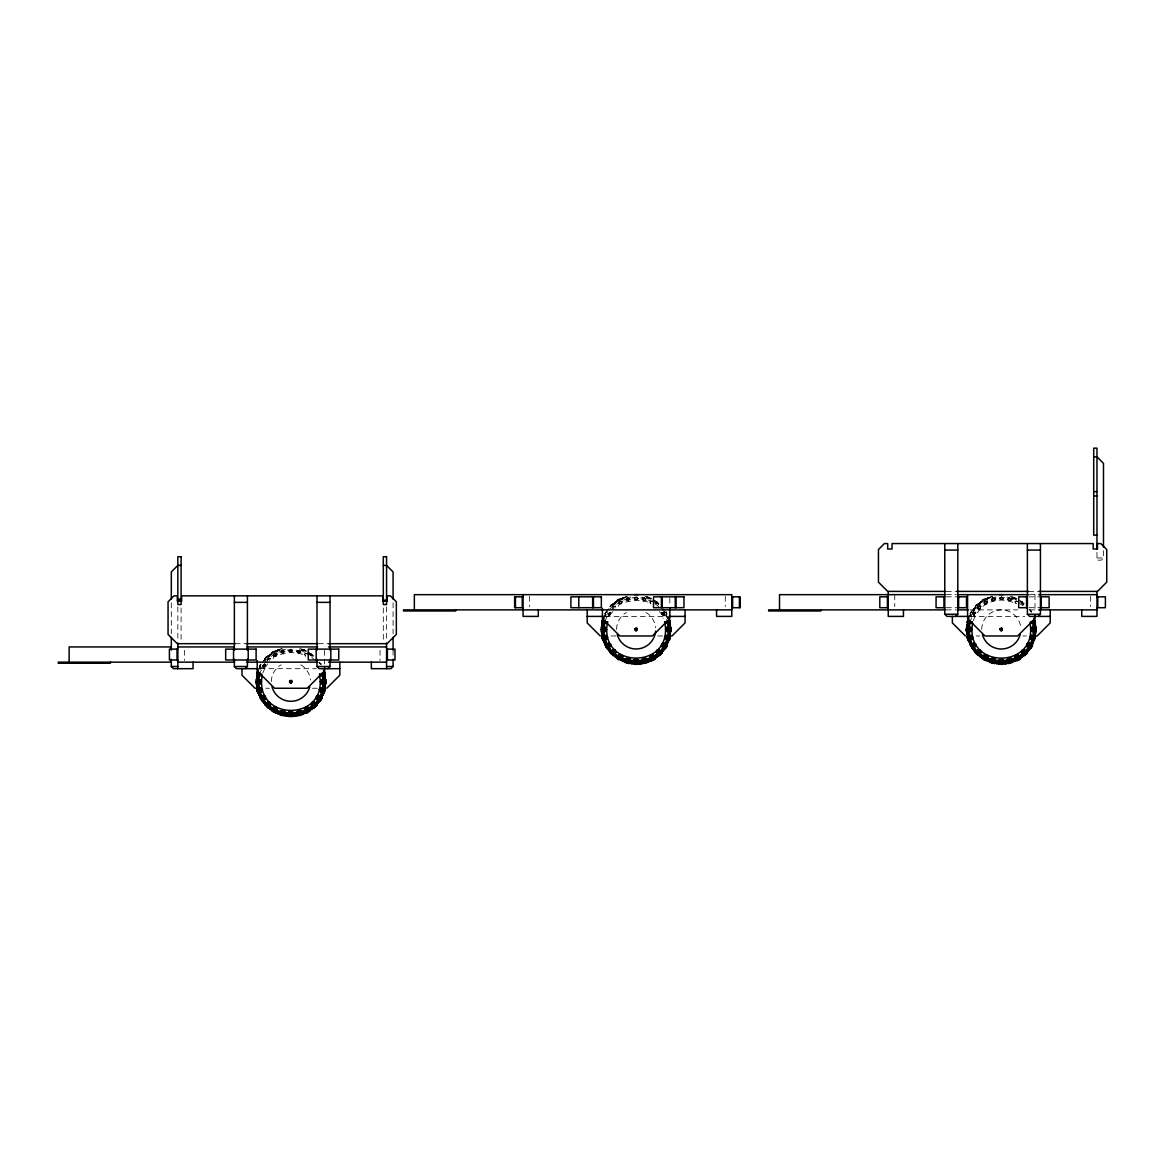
<?xml version="1.0" encoding="UTF-8"?>
<svg xmlns="http://www.w3.org/2000/svg" width="1165" height="1165" viewBox="0 0 1165 1165"><rect width="100%" height="100%" fill="white"/><g stroke="black" fill="none" stroke-linecap="round" stroke-linejoin="round"><path stroke-width="0.75" stroke-dasharray="5 3.75" d="M267.688 663.919L265.343 666.977L262.999 667.953L263.086 665.666L266.144 661.676M612.921 611.64L608.727 615.921L608.305 613.387L610.708 612.47L609.106 618.251M1017.569 601.256L1015.064 601.548L1016.055 603.892C1004.711 597.441 989.711 599.407 980.435 608.581C979.43 609.892 972.804 620.1 973.474 613.387C981.979 598.446 1002.526 592.941 1017.351 601.635M262.897 672.904L265.343 666.977L265.023 664.443L262.708 665.448L262.999 667.953L265.343 666.977L265.023 664.443L263.086 665.666L259.868 673.414M973.285 620.625L975.746 614.698L975.425 612.164L973.11 613.169L973.401 615.673L975.746 614.698L975.425 612.164L973.474 613.387L970.27 621.134M273.091 658.516C274.489 652.182 298.211 654.584 290.901 649.182C284.464 654.657 303.686 651.774 305.652 656.172L304.662 653.827L307.167 653.536M618.324 606.237C619.722 599.902 643.429 602.305 636.134 596.902C629.697 602.363 648.92 599.494 650.885 603.892L649.895 601.548L652.4 601.256M668.331 618.528L666.453 616.882L666.628 614.392L666.453 616.882L667.865 618.688M1003.283 598.956L1001.303 596.902L999.308 598.956L1001.303 599.946L1003.283 598.956L1001.303 596.902L999.308 598.956L1003.283 598.956L1001.303 596.902M978.323 609.295C976.255 605.698 983.173 604.679 980.435 608.581L977.916 608.931L978.28 606.426L981.134 606.47L978.323 609.295L978.28 606.426M262.999 667.953L265.489 664.749L262.708 665.448L263.494 668.2L265.023 664.443M608.232 615.673L610.708 612.47L607.941 613.169L608.727 615.921L610.256 612.164L607.941 613.169L608.232 615.673L610.577 614.698L610.256 612.164M973.401 615.673L975.877 612.47L973.11 613.169L973.896 615.921L975.425 612.164M260.13 668.987L260.407 666.671L259.416 668.681L261.135 664.545M605.363 616.707L605.64 614.392L605.8 616.882L607.446 612.892L605.727 611.887L604.839 614.013L605.727 611.887M659.332 611.64L663.526 615.921L664.312 613.169L661.545 612.47L663.147 618.251M970.532 616.707L970.809 614.392L969.819 616.401L971.537 612.266M664.312 613.169L661.545 612.47L663.526 615.921L664.312 613.169L664.021 615.673L661.676 614.698L661.997 612.164L663.948 613.387L667.152 621.134M980.435 608.581L980.784 606.062L978.585 606.732L977.916 608.931L980.435 608.581L980.784 606.062M270.746 658.749L267.877 658.706L270.746 658.749L267.877 658.706L267.513 661.21L268.183 659.011C280.27 646.779 301.531 646.779 313.603 659.011M612.746 608.931L613.11 606.426L615.979 606.47M663.526 615.921L663.948 613.387L661.545 612.47M260.494 664.167L259.62 666.293L260.494 664.167L262.227 665.171L260.567 669.161M970.896 611.887C967.707 618.659 975.163 605.756 970.896 611.887L972.615 612.892C977.945 604.417 986.842 597.732 997.007 596.902M973.43 610.839L973.853 608.392L976.11 607.344L973.43 610.839L973.853 608.392L976.11 607.344L973.43 610.839L976.11 607.344M296.871 651.759L299.318 650.288L300.716 652.779L298.531 653.23L296.871 651.759L299.318 650.288L300.716 652.779L296.871 651.759L299.318 650.288M642.104 599.48L644.551 598.009L646.124 599.99L643.764 600.951L642.104 599.48L644.551 598.009L645.949 600.499L642.104 599.48L644.434 598.417L652.182 601.635M1007.274 599.48L1009.72 598.009L1011.118 600.499L1008.934 600.951L1007.274 599.48L1009.72 598.009L1011.118 600.499L1007.274 599.48L1009.72 598.009M273.921 656.317L274.62 653.536L277.372 654.322L276.149 656.172L273.921 656.317L274.62 653.536L277.372 654.322L273.921 656.317L274.62 653.536M619.154 604.038L619.853 601.256L622.358 601.548L621.382 603.892L618.848 603.572L619.853 601.256L622.605 602.043L619.154 604.038L620.071 601.635L627.818 598.417L636.134 597.325L644.434 598.417L646.124 599.99L643.764 600.951L642.206 598.941L644.551 598.009M984.323 604.038L985.022 601.256L987.774 602.043L986.551 603.892L984.323 604.038L985.022 601.256L987.774 602.043L984.323 604.038L985.022 601.256M298.531 653.23L300.89 652.269L299.216 650.696L296.973 651.22L298.531 653.23L300.89 652.269M643.764 600.951L646.124 599.99M1008.934 600.951L1011.293 599.99L1009.604 598.417L1007.375 598.941L1008.934 600.951L1011.293 599.99M301.662 649.997L304.138 649.764L305.944 651.235L303.468 651.395L301.662 649.997L304.138 649.764L305.725 651.672L303.468 651.395L301.822 649.517L305.944 651.235L301.822 649.517M646.895 597.703L649.371 597.485L651.177 598.956L648.687 599.116L646.895 597.703L649.371 597.485L650.958 599.393L648.687 599.116L647.056 597.237L651.177 598.956L647.056 597.237M1012.065 597.703L1014.54 597.485L1016.128 599.393L1012.065 597.703L1014.54 597.485L1016.128 599.393L1012.065 597.703L1016.128 599.393M269.566 660.395L270.382 658.341L268.183 659.011L267.921 661.574L267.877 658.706M614.8 608.115L615.615 606.062L613.416 606.732L620.071 601.635L622.358 601.548L621.382 603.892L618.848 603.572L619.853 601.256M973.023 610.562L975.731 607.023M258.193 671.113L260.96 664.443L259.62 666.293M304.138 649.764L299.798 648.541M603.426 618.833L607.111 610.067M604.65 616.401L606.077 614.61L604.65 616.401C608.217 606.441 617.319 599.32 627.236 596.247M605.101 621.134L608.305 613.387L610.708 612.47M649.371 597.485L645.017 596.247M968.596 618.833L972.28 610.067M970.969 616.882L972.615 612.892M1013.856 599.116L1012.21 597.237M276.149 656.172L277.124 653.827L274.838 653.915L273.629 655.851L276.149 656.172L273.629 655.851M986.551 603.892L987.527 601.548L985.24 601.635L984.017 603.572L986.551 603.892L984.017 603.572M266.071 656.9C261.251 662.623 271.794 652.08 266.071 656.9L267.484 658.312L274.343 653.055L282.323 649.735L286.619 649.182M611.305 604.62C606.484 610.329 617.013 599.8 611.305 604.62L612.717 606.033L619.576 600.761L627.556 597.456L631.838 596.902M976.474 604.62C971.654 610.329 982.182 599.8 976.474 604.62L977.886 606.033M268.795 656.536L269.843 654.279L272.29 653.856L268.795 656.536L269.843 654.279L272.29 653.856L268.795 656.536L272.29 653.856M614.028 604.256L615.076 601.999L617.523 601.577L614.028 604.256L615.076 601.999L617.523 601.577L614.028 604.256L617.523 601.577M979.197 604.256L980.246 601.999L982.692 601.577L979.197 604.256L980.246 601.999L982.692 601.577L979.197 604.256L982.692 601.577M259.416 668.681L260.844 666.89M969.819 616.401L970.809 614.392L969.338 616.212M304.429 654.322L305.652 656.172M649.648 602.043L650.885 603.892M281.085 652.779L282.469 650.288L284.93 651.759L283.255 653.23L281.085 652.779L282.469 650.288L284.93 651.759L281.085 652.779L282.469 650.288M626.319 600.499L627.702 598.009L630.163 599.48L628.488 600.951L626.319 600.499L627.702 598.009L630.163 599.48L626.319 600.499L627.702 598.009M991.488 600.499L992.871 598.009L995.332 599.48L993.658 600.951L991.488 600.499L992.871 598.009L995.332 599.48L991.488 600.499L992.871 598.009M604.839 614.013L613.125 603.222M970.008 614.013L978.294 603.222M275.814 655.604L277.124 653.827M618.848 603.572L621.047 603.324L622.358 601.548M986.216 603.324L987.527 601.548M268.474 656.172L272.013 653.449M613.707 603.892L617.246 601.169M978.862 603.892L982.415 601.169M262.052 663.001L267.892 655.502M264.848 661.735L267.484 658.312M310.88 655.677L309.788 653.449L311.958 654.279L313.006 656.536L309.511 653.856L311.958 654.279L313.006 656.536L309.511 653.856L313.006 656.536M610.081 609.455L612.717 606.033M656.113 603.397L658.56 603.892L656.113 603.397L654.745 601.577L657.191 601.999L658.56 603.892L656.113 603.397L655.007 601.169L658.56 603.892M658.225 604.256L657.191 601.999M1023.394 604.256L1020.176 601.169L1021.283 603.397L1023.729 603.892L1019.899 601.577L1023.394 604.256L1022.346 601.999L1019.899 601.577L1023.394 604.256L1022.346 601.999L1020.176 601.169L1023.569 605.159M1022.346 601.999L1018.472 599.684M283.255 653.23L284.813 651.22L282.585 650.696L280.911 652.269L283.255 653.23L280.911 652.269M628.488 600.951L630.047 598.941L627.818 598.417L626.144 599.99L628.488 600.951L626.144 599.99M993.658 600.951L995.216 598.941L992.988 598.417L991.299 599.99L993.658 600.951L995.216 598.941M273.338 651.322C267.207 655.589 280.11 648.148 273.338 651.322L274.343 653.055M618.571 599.043C612.441 603.31 625.343 595.868 618.571 599.043L619.576 600.761M983.741 599.043C977.61 603.31 990.512 595.868 983.741 599.043L984.745 600.761M276.061 651.672L277.663 649.764L280.139 649.997L276.061 651.672L277.663 649.764L280.139 649.997L276.061 651.672L280.139 649.997M621.294 599.393L622.896 597.485L625.372 597.703L621.294 599.393L622.896 597.485L625.372 597.703L621.294 599.393L625.372 597.703M986.464 599.393L988.066 597.485L990.527 597.703L986.464 599.393L988.066 597.485L990.527 597.703L986.464 599.393L990.527 597.703M288.905 651.235L290.901 649.182L292.881 651.235L288.905 651.235L290.901 649.604L292.925 650.682L290.901 652.225L288.876 650.682L290.901 649.604L292.881 651.235M634.139 598.956L636.134 596.902L638.114 598.956L634.139 598.956L636.134 596.902M1103.488 550.696L1103.488 557.962L1101.318 560.147L1096.964 560.147L1096.964 550.739M999.308 598.956L1001.303 597.325L1003.327 598.402L1001.303 599.946L999.264 598.402L1001.303 597.325M264.673 658.72L275.464 650.449M609.907 606.441L620.697 598.169M975.076 606.441L985.852 598.169M283.095 652.589L284.813 651.22M628.328 600.31L630.047 598.941M275.843 651.235L279.979 649.517M621.076 598.956L625.212 597.237M986.245 598.956L990.381 597.237M266.596 657.424L273.717 651.963L282.003 648.541M976.998 605.145L984.119 599.684L992.405 596.247M636.134 599.946L638.158 598.402L636.134 597.325L634.11 598.402L636.134 599.946L634.11 598.402M263.45 660.672L265.707 659.623M661.676 614.698L661.997 612.164M666.628 614.392L666.453 616.882L664.807 612.892L666.54 611.887L666.933 614.246L665.142 610.067M271.532 652.72L281.945 648.322M616.751 600.441L627.178 596.043M981.92 600.441L992.347 596.043M288.876 650.682L290.901 651.57L292.925 650.682M636.134 599.291L638.158 598.402M999.264 598.402L1001.303 599.291L1003.327 598.402M977.916 608.931L979.969 608.115M262.708 665.448L265.489 664.749M973.11 613.169L975.877 612.47M978.585 606.732L981.134 606.47M1096.964 557.962L1103.488 557.962M946.315 591.398L955.387 591.398M1028.768 591.398L1038.889 591.398M946.315 594.66L955.897 594.66M1029.671 594.66L1038.889 594.66M946.402 596.829L958.62 596.829M1029.015 596.829L1041.248 596.829M946.402 607.708L958.62 607.708M1029.015 607.708L1041.248 607.708M946.315 609.878L955.897 609.878M969.906 609.878L1017.715 609.878M1029.802 609.878L1038.889 609.878M605.319 616.401L666.933 616.401M970.489 616.401L1024.851 616.401M611.013 635.974L616.401 635.974M657.657 635.974L663.031 635.974M976.183 635.974L979.765 635.974M1022.826 635.974L1026.409 635.974M235.17 643.677L245 643.677M318.38 643.677L328.486 643.677M260.101 668.681L316.268 668.681M265.78 688.253L269.377 688.253M312.424 688.253L317.812 688.253M1014.045 598.679L1016.346 598.956M1007.011 597.077L1016.521 600.223M641.842 597.077L651.351 600.223M991.299 599.99L993.497 600.31M985.24 601.635L987.774 602.043M620.071 601.635L622.605 602.043M274.838 653.915L277.372 654.322M1021.559 603.033L1023.729 603.892M311.172 655.312L313.327 656.172M1011.919 596.742L1016.914 598.81M1010.186 596.247L1017.103 599.116M646.75 596.742L651.745 598.81M303.177 649.706L306.512 651.089M299.463 649.735L306.118 652.502M992.988 598.417L995.332 599.48M627.818 598.417L630.163 599.48M282.585 650.696L284.93 651.759M607.941 613.169L608.727 615.921M656.871 602.422L655.007 601.169L656.405 603.033M662.244 614.363L664.021 615.673M1021.443 601.693L1024.312 603.892M1018.691 602.654L1024.006 606.732M654.846 600.601L659.142 603.892M653.303 599.684L659.244 604.242M652.691 600.761L659.55 606.033M654.846 603.674L658.837 606.732M309.613 652.881L313.909 656.172M308.084 651.963L314.011 656.521M307.458 653.055L314.317 658.312M1007.375 598.941L1009.108 600.31M642.206 598.941L643.939 600.31M296.973 651.22L298.706 652.589M636.134 597.325L638.114 598.956M1014.817 602.043L1016.375 603.324M1029.044 609.295L1031.243 612.164M663.162 608.712L667.603 616.401M662.171 609.455L664.807 612.892M318.831 662.171L320.652 664.545M1009.604 598.417L1011.118 600.499M644.434 598.417L645.949 600.499M299.216 650.696L300.716 652.779M666.176 614.61L666.89 616.707M973.474 613.387L973.896 615.921M263.086 665.666L263.494 668.2M613.11 606.426L613.154 609.295M1090.44 596.349L1090.44 606.499M1035.001 594.66L1035.001 611.741M894.764 594.66L894.764 606.499M725.271 596.349L725.271 606.499M669.831 598.067L669.831 606.615M529.594 596.349L529.594 606.499M393.086 602.844L393.086 633.76M393.086 650.143L393.086 657.409M386.562 606.921L386.562 641.231M383.3 608.014L383.3 641.886M380.038 650.318L380.038 660.468M324.598 650.347L324.598 664.021M184.361 650.318L184.361 660.468M181.099 608.014L181.099 641.886M177.837 606.921L177.837 641.231M171.313 602.844L171.313 633.76M981.731 629.45A19.572 19.572 0 0 1 1000.444 609.892A19.572 19.572 0 0 1 1020.788 627.746M616.562 629.45A19.572 19.572 0 0 1 626.348 612.499M645.92 612.499A19.572 19.572 0 0 1 655.618 627.746M271.329 681.729A19.572 19.572 0 0 1 281.115 664.778M300.686 664.778A19.572 19.572 0 0 1 310.4 680.025M1030.311 610.067L1031.709 611.887L1030.311 610.067M321.307 664.167L319.472 662.652L321.307 664.167"/><path stroke-width="1.5" d="M288.629 716.533L302.099 714.757M633.862 664.254L647.332 662.477M970.809 644.493L970.969 642.002L969.091 640.371L970.809 644.493L970.969 642.002L969.091 640.371L970.809 644.493L969.091 640.371M999.031 664.254L1012.501 662.477M257.115 677.273L256.97 679.515L258.353 677.447L257.552 675.088L257.465 679.544L258.033 675.176L256.606 677.215L257.465 679.544L258.033 675.176L256.606 677.215L258.033 675.176M325.195 686.243L324.336 683.913L323.768 688.267L325.195 686.243L324.831 683.942L324.249 688.369L323.448 686.01L324.336 683.913L325.195 686.243L323.768 688.267M602.684 627.265L601.839 624.935L603.266 622.896L602.684 627.265L603.266 622.896L601.839 624.935L602.203 627.236L602.786 622.809L602.684 627.265L603.572 625.154L602.786 622.809M669.569 631.634L670.428 633.964L668.987 635.988L669.569 631.634L668.987 635.988L670.428 633.964L670.064 631.663L669.482 636.09L669.569 631.634L668.681 633.731L669.482 636.09M967.518 624.993L968.435 622.896L967.853 627.265L968.435 622.896L967.008 624.935L967.358 627.236L967.94 622.809L968.741 625.154L967.853 627.265M1035.073 633.891L1034.156 635.988L1034.738 631.634L1034.156 635.988L1035.583 633.964L1035.234 631.663L1034.651 636.09L1034.738 631.634L1033.85 633.731L1034.651 636.09M258.936 694.966L260.407 696.772L260.567 694.296L258.688 692.651L260.844 696.553L258.936 694.966L259.169 692.491L258.936 694.966L260.844 696.553L259.169 692.491M971.246 644.274L969.338 642.687L969.557 640.211L971.246 644.274L970.969 642.002M256.984 690.816C255.674 683.447 259.518 697.85 256.984 690.816L258.907 690.292C269.61 731.94 334.428 714.567 322.88 673.152L324.817 672.642L325.108 674.914L323.928 670.516L325.108 674.914M602.218 638.537C600.892 631.168 604.751 645.57 602.218 638.537L604.14 638.012L603.019 629.45L604.14 620.872L602.218 620.363L601.912 622.634L603.091 618.236L601.912 622.634M668.666 618.411L670.341 622.634M967.387 638.537C966.062 631.168 969.921 645.57 967.387 638.537L969.309 638.012L968.188 629.45L969.309 620.872L968.1 620.552C965.173 632.289 968.581 645.046 976.998 653.74M256.082 684.001L257.858 670.516L256.984 672.642L257.203 675.016L256.984 672.642L258.368 670.691M601.315 631.721L603.091 618.236M670.938 627.178L670.414 631.678L671.244 629.45C670.982 620.799 667.545 646.823 670.035 638.537L669.817 636.163L669.161 640.648M967.008 627.207L966.193 629.45C966.702 638.202 969.062 611.931 967.897 620.494M322.851 694.966L322.632 692.491L320.943 696.553L322.851 694.966L322.632 692.491L320.943 696.553L322.851 694.966L322.632 692.491M1033.035 640.211L1031.345 644.274L1033.253 642.687L1033.035 640.211L1031.345 644.274L1033.253 642.687L1033.035 640.211L1031.782 644.493L1033.501 640.371L1031.622 642.002L1031.782 644.493M321.394 696.772L323.098 692.651L321.394 696.772L321.656 694.471M257.713 672.831L256.533 681.729L257.713 690.612L261.135 698.913M258.907 690.292L257.785 681.729L258.907 673.152L256.984 672.642M262.227 675.365C253.664 722.067 328.122 722.067 319.56 675.365M286.444 715.499L284.347 714.596L288.716 715.164L286.386 716.024L284.347 714.596L288.716 715.164L286.619 714.276L284.26 715.077M323.928 670.516C327.394 672.904 321.831 701.956 324.817 690.816L324.584 688.442L323.928 692.927M325.705 684.001L325.705 679.457L325.705 684.001L325.472 681.729M607.635 621.804L605.625 623.362L607.635 621.804C597.529 670.166 674.724 670.166 664.632 621.804L666.642 623.362L664.632 621.804L666.642 623.362L667.574 621.018M629.581 662.317C630.833 664.356 636.716 663.453 631.838 661.997L629.479 662.798L631.619 663.744L629.581 662.317L633.949 662.885L629.479 662.798L631.838 661.997L629.479 662.798M604.14 638.012C614.843 679.661 679.661 662.288 668.113 620.872L670.035 620.363M972.629 623.086C964.067 669.788 1038.525 669.788 1029.962 623.086M994.75 662.317C996.002 664.356 1001.885 663.453 997.007 661.997L994.648 662.798L996.789 663.744L994.75 662.317L999.119 662.885L994.648 662.798L997.007 661.997L994.648 662.798M969.309 638.012C980.013 679.661 1044.83 662.288 1033.282 620.872L1034.491 620.552L1035.656 629.45L1034.404 629.45M1034.331 618.236L1035.874 629.45L1034.331 640.648M1036.107 631.721L1036.107 627.178L1036.107 631.721L1035.874 629.45M258.033 688.267L257.465 683.913L256.606 686.243L258.033 688.267L256.97 683.942L258.353 686.01L257.552 688.369L256.606 686.243L257.465 683.913M323.768 675.176L324.336 679.544L325.195 677.215L323.768 675.176L324.831 679.515L324.249 675.088L323.448 677.447L324.831 679.515M668.987 622.896L669.569 627.265L670.428 624.935L668.987 622.896L669.569 627.265L670.428 624.935L668.987 622.896L670.064 627.236L669.482 622.809L668.681 625.154L670.064 627.236M602.349 633.891L602.684 631.634L601.839 633.964L603.266 635.988L602.684 631.634L601.839 633.964L603.266 635.988L602.203 631.663L602.786 636.09L603.572 633.731L602.203 631.663M967.518 633.891L967.853 631.634L967.008 633.964L968.435 635.988L967.853 631.634L967.008 633.964L968.435 635.988L967.358 631.663L967.94 636.09L968.741 633.731L967.358 631.663M1035.234 627.236L1034.651 622.809L1033.85 625.154L1034.738 627.265L1034.156 622.896L1035.583 624.935L1034.738 627.265M321.307 699.277C324.482 692.505 317.026 705.422 321.307 699.277L319.574 698.286M666.54 646.997C669.715 640.226 662.259 653.143 666.54 646.997L664.807 646.007M1031.709 646.997C1034.884 640.226 1027.428 653.143 1031.709 646.997L1029.976 646.007M318.336 702.786L316.458 704.155L319.181 700.616L316.079 703.835L318.336 702.786L318.773 700.34L318.336 702.786L316.079 703.835L318.773 700.34L313.909 707.941L317.113 704.738L313.909 707.941M663.992 648.06L661.312 651.541L663.569 650.507L663.992 648.06L663.569 650.507L661.312 651.541L663.992 648.06L661.691 651.876L662.171 649.429L661.691 651.876M1028.739 650.507L1029.161 648.06L1028.739 650.507L1026.482 651.541L1029.161 648.06L1028.739 650.507L1026.482 651.541M284.085 715.936L271.532 710.737M316.458 704.155L316.938 701.709L318.773 700.34M629.318 663.657L616.751 658.458M994.488 663.657L981.92 658.458M281.814 715.645L282.323 713.708M627.047 663.366L627.556 661.429M992.216 663.366L992.726 661.429M625.372 661.181L622.896 661.4L621.294 659.492L625.372 661.181L622.896 661.4L621.294 659.492L625.372 661.181L623.566 659.783L621.076 659.943M256.679 674.914L257.494 672.773M325.108 688.544L319.909 701.097M670.341 636.265L665.142 648.818M1035.51 636.265L1030.311 648.818M322.341 673.297L320.87 675.758M1031.811 623.362C1033.428 617.086 1031.564 627.076 1030.428 621.644M277.867 713.198L280.139 713.461L276.061 711.771L277.663 713.679L276.061 711.771L280.139 713.461L278.333 712.063L275.843 712.223M604.082 617.785C589.912 650.216 636.731 679.952 660.424 653.74M665.885 646.633C670.472 637.881 672.045 627.076 668.171 617.785M968.261 618.236L967.081 622.634L968.756 618.411M988.066 661.4L986.464 659.492L988.066 661.4L990.527 661.181L986.464 659.492L988.066 661.4L990.527 661.181L986.245 659.943L990.381 661.647L988.736 659.783L986.245 659.943M1034.491 638.333L1031.054 646.633L1025.593 653.74L1018.472 659.201M606.994 621.644L606.164 623.479L604.693 621.018L605.625 623.362L605.101 621.134C594.106 673.778 678.147 673.778 667.152 621.134M971.319 623.479L972.163 621.644C971.027 627.076 969.163 617.086 970.794 623.362L970.27 621.134C959.276 673.778 1043.316 673.778 1032.321 621.134M660.948 654.279C665.783 648.556 655.24 659.099 660.948 654.279L659.55 652.866M1026.117 654.279C1030.938 648.556 1020.409 659.099 1026.117 654.279L1024.705 652.866M657.191 656.885L658.225 654.628L657.191 656.885L654.745 657.308L658.225 654.628L654.745 657.308L656.871 656.478M309.788 710.009L310.88 707.767L313.006 706.907L311.958 709.165C307.429 711.553 311.011 706.776 313.327 707.286L309.511 709.587L311.637 708.757M1020.176 657.73L1021.283 655.487L1023.394 654.628L1022.346 656.885C1016.943 659.958 1023.977 652.531 1020.176 657.73L1023.394 654.628L1019.899 657.308L1022.04 656.478M273.338 712.135L274.343 710.402M618.571 659.856L619.576 658.123M983.741 659.856L984.745 658.123M1031.273 623.479L1032.729 621.018M272.29 709.587L269.843 709.165L268.795 706.907L272.29 709.587L269.843 709.165L268.795 706.907L272.29 709.587L269.843 709.165M982.692 657.308L980.246 656.885L979.197 654.628L982.692 657.308L980.246 656.885L979.197 654.628L982.692 657.308L981.309 655.487L978.862 655.007M1028.331 650.187L1029.569 648.322L1026.86 651.876L1027.341 649.429L1029.161 648.06M602.218 620.363L603.601 618.411M322.181 697.165C322.938 701.286 298.458 717.902 308.448 712.135L309.977 710.301L306.337 713.009M667.414 644.886L659.142 655.662M1032.583 644.886L1024.312 655.662M655.007 657.73L658.225 654.628M318.831 701.272C324.977 693.306 326.258 682.472 324.088 672.831M615.382 656.478L614.028 654.628L617.523 657.308L615.076 656.885L614.028 654.628L617.523 657.308L616.139 655.487L613.707 655.007M261.761 673.923C260.64 679.355 258.776 669.365 260.392 675.642L259.868 673.414C248.873 726.057 332.928 726.057 321.919 673.414M320.943 696.553L322.37 694.762M653.682 659.856C659.827 655.575 646.91 663.031 653.682 659.856L652.691 658.123M1018.851 659.856C1024.982 655.575 1012.079 663.031 1018.851 659.856L1017.846 658.123M267.892 707.941L259.62 697.165M613.125 655.662L604.839 644.886M978.294 655.662L970.008 644.886M245.233 668.681L247.417 666.511L247.417 659.259M267.484 705.145L266.596 706.019C275.916 714.975 290.42 718.718 302.55 713.766M327.86 668.681L330.03 666.511L330.03 659.259M326.768 688.253L339.816 675.205L339.816 662.157M393.086 659.23L393.086 666.511L390.916 668.681L371.344 668.681L371.344 662.157M611.305 654.279L612.717 652.866M955.635 616.401L957.805 614.232L957.805 543.56M976.474 654.279L977.886 652.866M1038.263 616.401L1040.432 614.232L1040.432 543.56M265.707 703.835L263.45 702.786L263.028 700.34L265.707 703.835L262.62 700.616L265.343 704.155L264.848 701.709L262.62 700.616M610.941 651.541L608.683 650.507L608.261 648.06L610.941 651.541L608.683 650.507L608.261 648.06L610.941 651.541L610.081 649.429L607.853 648.322M317.113 704.738C316.137 706.806 297.978 717.829 303.468 712.063L305.944 712.223L304.138 713.679L301.662 713.461M662.346 652.458L651.57 660.73M1027.515 652.458L1016.739 660.73M1014.336 660.919L1016.128 659.492L1014.54 661.4L1012.065 661.181L1016.128 659.492L1012.21 661.647L1013.856 659.783L1016.346 659.943L1014.54 661.4L1012.065 661.181M973.853 650.507L973.43 648.06L973.853 650.507L976.11 651.541L973.43 648.06L973.853 650.507L976.11 651.541L973.43 648.06M974.887 649.721L973.023 648.322L975.731 651.876L973.023 648.322M293.085 715.164L295.415 716.024L297.439 714.596L295.415 716.024L293.085 715.164L297.439 714.596M640.648 663.744L642.672 662.317L640.648 663.744L638.303 662.885L642.672 662.317L638.303 662.885L640.648 663.744L642.774 662.798L638.347 663.38L640.415 661.997L642.672 662.317M1005.817 663.744L1007.842 662.317L1005.817 663.744L1003.473 662.885L1007.842 662.317L1003.473 662.885L1005.817 663.744L1007.943 662.798L1003.516 663.38L1005.584 661.997L1007.842 662.317M260.494 699.277L262.227 698.286M605.727 646.997L607.446 646.007M971.537 646.633L972.615 646.007M310.269 710.737L297.716 715.936M655.502 658.458L642.949 663.657M1020.671 658.458L1008.118 663.657M293.114 715.659L295.24 714.742M658.56 655.007L656.113 655.487M633.862 594.631L638.405 594.631M999.031 594.631L1003.575 594.631M1010.186 662.637L1001.303 663.802L992.405 662.637L984.119 659.201M1093.702 456.855L1096.964 456.855L1103.488 463.379L1103.488 547.055M1093.702 491.645L1096.964 491.645M1093.702 495.999L1096.964 495.999M1096.964 535.143L1093.702 535.143L1093.702 448.161L1096.964 448.161L1096.964 548.933M944.771 550.084L957.805 550.084M1027.384 550.084L1040.432 550.084M181.099 565.404L177.837 565.404L171.313 571.928L171.313 599.203M383.3 565.404L386.562 565.404L393.086 571.928L393.086 599.203M945.572 591.398L887.686 591.398L878.454 582.15L878.454 549.545L884.424 543.56L887.686 543.56L887.686 548.992L892.04 548.992L892.04 543.56L1093.163 543.56L1093.163 548.992L1097.503 548.992L1097.503 543.56L1100.765 543.56L1106.75 549.545L1106.75 582.15L1097.503 591.398L1038.889 591.398M956.421 591.398L1028.768 591.398M944.975 594.66L779.516 594.66L779.516 609.878M957.208 594.66L1028.622 594.66M1038.889 594.66L1096.964 594.66M523.07 596.829L514.639 596.829L514.639 607.708L523.07 607.708M731.795 596.829L740.226 596.829L740.226 607.708L731.795 607.708M888.24 596.829L879.808 596.829L879.808 607.708L888.24 607.708M944.771 596.829L936.063 596.829L936.063 607.708L944.771 607.708M957.805 596.829L966.513 596.829L966.513 607.708L957.805 607.708M1027.384 596.829L1018.691 596.829L1018.691 607.708L1027.384 607.708M1040.432 596.829L1049.126 596.829L1049.126 607.708L1040.432 607.708M1096.964 596.829L1105.396 596.829L1105.396 607.708L1096.964 607.708M177.837 599.101L181.099 599.101M177.837 600.193L181.099 600.193M383.3 600.193L386.562 600.193M234.369 602.363L247.417 602.363M316.997 602.363L330.03 602.363M731.795 609.878L403.483 609.878L403.483 610.97L455.661 610.97L455.661 609.878M944.975 609.878L768.652 609.878L768.652 610.97L820.83 610.97L820.83 609.878M957.208 609.878L968.1 609.878M1038.889 609.878L1096.964 609.878M944.771 543.56L944.771 614.232L957.805 614.232M1027.384 543.56L1027.384 614.232L1040.432 614.232M587.204 616.401L603.514 616.401M668.739 616.401L685.049 616.401M968.683 616.401L946.941 616.401L944.771 614.232M1050.218 616.401L1029.569 616.401L1027.384 614.232M601.024 629.45L603.019 629.45M669.249 629.45L671.244 629.45M966.935 629.45L968.188 629.45M668.419 635.974L672.001 635.974L685.049 622.926L685.049 609.878M1033.588 635.974L1037.17 635.974L1050.218 622.926L1050.218 609.878M235.17 643.677L177.298 643.677L168.051 634.43L168.051 601.824L174.036 595.839L177.298 595.839L177.298 601.271L181.638 601.271L181.638 595.839L382.761 595.839L382.761 601.271L387.115 601.271L387.115 595.839L390.377 595.839L396.348 601.824L396.348 634.43L387.115 643.677L328.486 643.677M246.019 643.677L317.594 643.677M170.949 646.939L69.128 646.939L69.128 662.157M177.837 646.939L234.107 646.939M246.805 646.939L317.594 646.939M328.486 646.939L386.562 646.939M177.837 649.109L169.406 649.109L169.406 659.987L177.837 659.987M386.562 649.109L394.993 649.109L394.993 659.987L386.562 659.987M170.949 662.157L58.25 662.157L58.25 663.249L110.427 663.249L110.427 662.157M177.837 662.157L234.587 662.157M246.805 662.157L317.594 662.157M328.486 662.157L386.562 662.157M171.313 659.23L171.313 666.511L177.837 666.511M234.369 659.259L234.369 666.511L247.417 666.511M316.997 659.259L316.997 666.511L330.03 666.511M386.562 666.511L393.086 666.511M258.281 668.681L236.539 668.681L234.369 666.511M339.816 668.681L319.166 668.681L316.997 666.511M255.79 681.729L257.785 681.729M324.016 681.729L326.011 681.729M258.615 688.253L255.019 688.253L241.971 675.205L241.971 668.681M996.847 663.22L999.075 663.38L996.949 662.463M631.678 663.22L633.92 663.38L631.779 662.463M1003.575 664.254L990.09 662.477M638.405 664.254L624.921 662.477M293.172 716.533L279.687 714.757M1033.282 638.012L1035.204 638.537M668.113 638.012L670.035 638.537M322.88 690.292L324.817 690.816M985.852 660.73L975.076 652.458M275.464 713.009L264.673 704.738M618.833 659.39L609.907 652.458M319.399 674.084L321.409 675.642L320.026 673.923M965.421 635.974L952.373 622.926L952.373 616.401M600.252 635.974L587.204 622.926L587.204 609.878M314.317 705.145L315.73 706.558M171.313 666.511L173.483 668.681L193.055 668.681L193.055 662.157M259.416 694.762L260.844 696.553M1033.836 618.411L1035.51 622.634M323.433 670.691L324.817 672.642M307.458 710.402L308.448 712.135M972.28 648.818L967.081 636.265M607.111 648.818L601.912 636.265M261.892 701.097L256.679 688.544M1009.866 661.429L1010.39 663.366M644.696 661.429L645.221 663.366M299.463 713.708L299.988 715.645M968.261 640.648L966.484 627.178M669.161 618.236L670.938 631.721M603.091 640.648L601.315 627.178M257.858 692.927L256.082 679.457M324.336 683.913L324.671 686.17M257.552 675.088L257.887 677.375M966.193 629.45L966.484 631.721M1097.78 596.829L1097.78 607.708M1096.964 591.398L1096.964 616.401L1081.746 616.401L1081.746 609.878M1041.248 596.829L1041.248 607.708M1035.001 615.164L1035.001 618.571L1017.598 635.974L984.993 635.974L967.591 618.571L967.591 594.66M1026.569 596.829L1026.569 607.708M1001.303 662.565L1001.303 664.56M958.62 596.829L958.62 607.708M943.956 596.829L943.956 607.708M903.457 609.878L903.457 616.401L888.24 616.401L888.24 591.398M887.424 596.829L887.424 607.708M739.411 596.829L739.411 607.708M732.61 596.829L732.61 607.708M716.577 609.878L716.577 616.401L731.795 616.401L731.795 594.66L414.347 594.66L414.347 609.878M676.079 596.829L676.079 607.708M675.263 596.829L675.263 607.708M669.831 608.319L669.831 618.571L652.429 635.974L619.824 635.974L602.422 618.571L602.422 608.319M662.215 596.829L662.215 607.708M661.4 596.829L661.4 607.708M636.134 662.565L636.134 664.56M593.451 596.829L593.451 607.708M592.635 596.829L592.635 607.708M578.787 596.829L578.787 607.708M538.288 609.878L538.288 616.401L523.07 616.401L523.07 594.66M522.255 596.829L522.255 607.708M515.454 596.829L515.454 607.708M393.086 637.401L393.086 650.143M387.377 649.109L387.377 659.987M386.562 643.036L386.562 668.681M330.845 649.109L330.845 659.987M330.03 595.839L330.03 650.201M324.598 667.443L324.598 670.851L307.211 688.253L274.591 688.253L257.203 670.851L257.203 660.599M316.997 595.839L316.997 650.201M316.181 649.109L316.181 659.987M290.901 714.844L290.901 716.839M248.232 649.109L248.232 659.987M247.417 595.839L247.417 650.201M234.369 595.839L234.369 650.201M233.553 649.109L233.553 659.987M177.837 643.036L177.837 668.681M177.022 649.109L177.022 659.987M171.313 637.401L171.313 650.143M1020.205 634.517A19.572 19.572 0 0 1 982.401 634.517M655.618 631.153A19.572 19.572 0 0 1 617.232 634.517M309.803 686.797A19.572 19.572 0 0 1 271.998 686.797M267.921 701.883L267.877 704.738L270.382 705.102L270.032 702.582C266.144 699.845 267.149 706.776 270.746 704.694L267.513 702.247L270.032 702.582L270.382 705.102L268.183 704.432L267.921 701.883M613.154 649.604L613.11 652.458L615.615 652.822L615.266 650.303C610.795 646.983 614.275 656.376 613.154 649.604M978.323 649.604L978.28 652.458L980.784 652.822L980.435 650.303C976.532 647.565 977.552 654.497 981.134 652.415L977.916 649.968L980.435 650.303L980.784 652.822L978.585 652.152L978.323 649.604M318.788 695.49C320.754 698.403 314.841 700.777 316.443 696.481L318.788 695.49L319.079 697.995L316.312 698.694L318.715 697.791L318.307 695.243L316.764 699L316.443 696.481L318.788 695.49M664.021 643.211C665.987 646.124 660.074 648.497 661.676 644.201L664.021 643.211L664.312 645.716L661.545 646.415L663.948 645.512L663.526 642.963L661.997 646.721L661.676 644.201L664.021 643.211M1029.19 643.211C1029.132 649.619 1030.297 639.745 1026.846 644.201L1027.166 646.721L1029.481 645.716L1026.715 646.415L1029.117 645.512L1028.695 642.963L1027.166 646.721L1026.846 644.201L1029.19 643.211M288.905 712.223L290.901 714.276L292.925 712.762L290.901 711.232L288.905 712.223L290.901 714.276L288.905 712.223M634.139 659.943L636.134 661.997L638.158 660.482L636.134 658.953L634.139 659.943L636.134 661.997L634.139 659.943M999.308 659.943L1001.303 661.997L1003.327 660.482L1001.303 658.953L999.308 659.943L1001.303 661.997L999.308 659.943M289.561 681.452C291.396 686.491 293.522 677.695 289.59 681.379C291.396 686.607 293.478 677.564 289.561 681.452M634.794 629.173C636.629 634.211 638.755 625.416 634.809 629.1C636.6 634.328 638.711 625.299 634.794 629.173M999.963 629.173C1001.798 634.211 1003.924 625.416 999.978 629.1C1001.769 634.328 1003.881 625.299 999.963 629.173M604.387 640.211L604.169 642.687L605.64 644.493L605.8 642.002C603.121 637.677 603.776 643.59 606.077 644.274L604.387 640.211M313.866 701.883C315.948 705.466 309.016 706.485 311.754 702.582L314.273 702.247L313.909 704.738L311.055 704.694L313.603 704.432L314.273 702.247L312.22 703.048L311.419 705.102L311.754 702.582L313.866 701.883M659.099 649.604C657.992 656.376 661.472 646.983 656.987 650.303L656.652 652.822L659.142 652.458L656.288 652.415L658.837 652.152L659.506 649.968L657.453 650.769L656.652 652.822L656.987 650.303L659.099 649.604M1024.268 649.604C1026.35 653.186 1019.419 654.206 1022.156 650.303L1024.676 649.968L1024.312 652.458L1021.457 652.415L1024.006 652.152L1024.676 649.968L1022.622 650.769L1021.807 652.822L1022.156 650.303L1024.268 649.604M668.331 640.371L666.628 644.493L666.453 642.002L668.331 640.371L666.628 644.493L666.453 642.002L668.331 640.371M262.999 695.49L262.708 697.995L265.489 698.694L265.343 696.481L263.494 695.243L265.489 698.694L262.708 697.995L263.494 695.243L263.086 697.791L265.023 699L265.343 696.481L262.999 695.49M608.232 643.211L607.941 645.716L610.708 646.415L610.577 644.201L608.727 642.963L610.708 646.415L607.941 645.716L608.727 642.963L608.305 645.512L610.256 646.721L610.577 644.201L608.232 643.211M973.401 643.211L973.11 645.716L975.877 646.415L975.746 644.201L973.896 642.963L975.877 646.415L973.11 645.716L973.896 642.963L973.474 645.512L975.425 646.721L975.746 644.201L973.401 643.211M261.761 689.534L261.441 691.719L262.402 689.36L260.392 687.801L259.46 690.146L261.441 691.719L259.46 690.146L260.931 687.7L259.868 690.044L261.965 691.544L260.392 687.801L261.761 689.534M324.671 677.273L324.336 679.544L324.671 677.273M606.994 637.255L606.674 639.439L607.635 637.08L605.625 635.522L604.693 637.867L606.674 639.439L604.693 637.867L606.164 635.42L605.101 637.765L607.183 639.265L605.625 635.522L606.994 637.255M972.163 637.255L971.843 639.439L972.804 637.08L970.794 635.522L969.863 637.867L971.843 639.439L969.863 637.867L971.319 635.42L970.27 637.765L972.353 639.265L970.794 635.522L972.163 637.255M260.742 681.729L259.853 683.753L258.353 681.729L259.853 679.705L261.397 681.729L260.407 683.709L258.353 681.729L260.407 679.734L258.776 681.729L259.853 683.753L260.742 681.729L259.853 679.705L260.742 681.729M321.394 679.734L321.933 683.753L320.404 681.729L321.394 679.734L323.448 681.729L321.933 683.753L320.404 681.729L321.933 679.705L323.448 681.729L321.394 683.709L323.025 681.729L321.394 679.734M605.975 629.45L605.086 631.474L603.587 629.45L605.086 627.425L606.63 629.45L605.64 631.43L603.587 629.45L605.64 627.454L604.009 629.45L605.086 631.474L605.975 629.45L605.086 627.425L605.975 629.45M666.628 627.454L667.166 631.474L665.637 629.45L666.628 627.454L668.681 629.45L667.166 631.474L665.637 629.45L667.166 627.425L668.681 629.45L666.628 631.43L668.244 629.45L666.628 627.454M971.129 629.45L970.256 631.474L968.756 629.45L970.256 627.425L971.799 629.45L970.809 631.43L968.756 629.45L970.809 627.454L969.178 629.45L970.256 631.474L971.129 629.45L970.256 627.425L971.129 629.45M1031.797 627.454L1032.336 631.474L1030.807 629.45L1031.797 627.454L1033.85 629.45L1032.336 631.474L1030.807 629.45L1032.336 627.425L1033.85 629.45L1031.797 631.43L1033.413 629.45L1031.797 627.454M284.93 711.699L282.469 713.169L280.911 711.189L283.255 710.228L284.93 711.699L282.469 713.169L281.085 710.665L282.585 712.747L284.813 712.237L283.095 710.854L280.911 711.189L283.255 710.228L284.93 711.699M630.163 659.419L627.702 660.89L626.144 658.909L628.488 657.948L630.163 659.419L627.702 660.89L626.319 658.385L627.818 660.468L630.047 659.958L628.328 658.575L626.144 658.909L628.488 657.948L630.163 659.419M995.332 659.419L992.871 660.89L991.299 658.909L993.658 657.948L995.332 659.419L992.871 660.89L991.488 658.385L992.988 660.468L995.216 659.958L993.497 658.575L991.299 658.909L993.658 657.948L995.332 659.419M307.866 707.14C305.041 713.402 310.837 705.233 305.652 707.272L304.662 709.616L307.167 709.907L304.429 709.135L306.963 709.543L308.172 707.592L305.973 707.839L304.662 709.616L305.652 707.272L307.866 707.14M653.099 654.861C650.274 661.123 656.07 652.953 650.885 654.992L649.895 657.337L652.4 657.628L649.648 656.856L652.182 657.264L653.405 655.312L651.206 655.56L649.895 657.337L650.885 654.992L653.099 654.861M1018.268 654.861C1015.443 661.123 1021.239 652.953 1016.055 654.992L1015.064 657.337L1017.569 657.628L1014.817 656.856L1017.351 657.264L1018.574 655.312L1016.375 655.56L1015.064 657.337L1016.055 654.992L1018.268 654.861M320.87 687.7L320.36 691.719L319.399 689.36L320.87 687.7L322.341 690.146L320.36 691.719L319.399 689.36L321.409 687.801L322.341 690.146L319.836 691.544L321.919 690.044L320.87 687.7M666.103 635.42L665.594 639.439L664.632 637.08L666.103 635.42L667.574 637.867L665.594 639.439L664.632 637.08L666.642 635.522L667.574 637.867L665.069 639.265L667.152 637.765L666.103 635.42M1031.273 635.42L1030.763 639.439L1029.802 637.08L1031.273 635.42L1032.729 637.867L1030.763 639.439L1029.802 637.08L1031.811 635.522L1032.729 637.867L1030.239 639.265L1032.321 637.765L1031.273 635.42M277.372 709.135L274.62 709.907L273.629 707.592L276.149 707.272L277.372 709.135L274.62 709.907L273.921 707.14L274.838 709.543L277.124 709.616L275.814 707.839L273.629 707.592L276.149 707.272L277.372 709.135M622.605 656.856L619.853 657.628L618.848 655.312L621.382 654.992L622.605 656.856L619.853 657.628L619.154 654.861L620.071 657.264L622.358 657.337L621.047 655.56L618.848 655.312L621.382 654.992L622.605 656.856M987.774 656.856L985.022 657.628L984.017 655.312L986.551 654.992L987.774 656.856L985.022 657.628L984.323 654.861L985.24 657.264L987.527 657.337L986.216 655.56L984.017 655.312L986.551 654.992L987.774 656.856M300.716 710.665C296.361 715.98 304.065 709.587 298.531 710.228L296.973 712.237L299.318 713.169L296.871 711.699L299.216 712.747L300.89 711.189L298.706 710.854L296.973 712.237L298.531 710.228L300.716 710.665M645.949 658.385C641.595 663.701 649.298 657.308 643.764 657.948L642.206 659.958L644.551 660.89L642.104 659.419L644.434 660.468L646.124 658.909L643.939 658.575L642.206 659.958L643.764 657.948L645.949 658.385M1011.118 658.385C1006.764 663.701 1014.467 657.308 1008.934 657.948L1007.375 659.958L1009.72 660.89L1007.274 659.419L1009.604 660.468L1011.293 658.909L1009.108 658.575L1007.375 659.958L1008.934 657.948L1011.118 658.385M303.468 712.063L301.822 713.927L305.944 712.223L303.468 712.063M648.687 659.783L647.056 661.647L648.687 659.783L651.177 659.943L647.056 661.647L651.177 659.943L648.687 659.783M615.266 650.303L612.746 649.968L615.266 650.303M292.881 712.223L290.901 713.839L292.925 712.762L290.901 711.888L288.876 712.762L290.901 711.232L292.881 712.223M638.114 659.943L636.134 661.56L638.158 660.482L636.134 659.608L634.11 660.482L636.134 658.953L638.114 659.943M1003.283 659.943L1001.303 661.56L1003.327 660.482L1001.303 659.608L999.264 660.482L1001.303 658.953L1003.283 659.943M263.873 702.466L263.028 700.34L263.873 702.466M181.099 556.71L177.837 556.71L177.837 604.533L181.099 604.533L181.099 556.71M386.562 556.71L383.3 556.71L383.3 604.533L386.562 604.533L386.562 556.71M601.344 596.829L570.894 596.829L570.894 607.708L601.344 607.708L601.344 596.829M683.957 596.829L653.521 596.829L653.521 607.708L683.957 607.708L683.957 596.829M256.111 649.109L225.675 649.109L225.675 659.987L256.111 659.987L256.111 649.109M338.738 649.109L308.288 649.109L308.288 659.987L338.738 659.987L338.738 649.109M615.979 652.415L613.416 652.152L615.615 652.822L614.8 650.769L615.979 652.415"/></g></svg>
